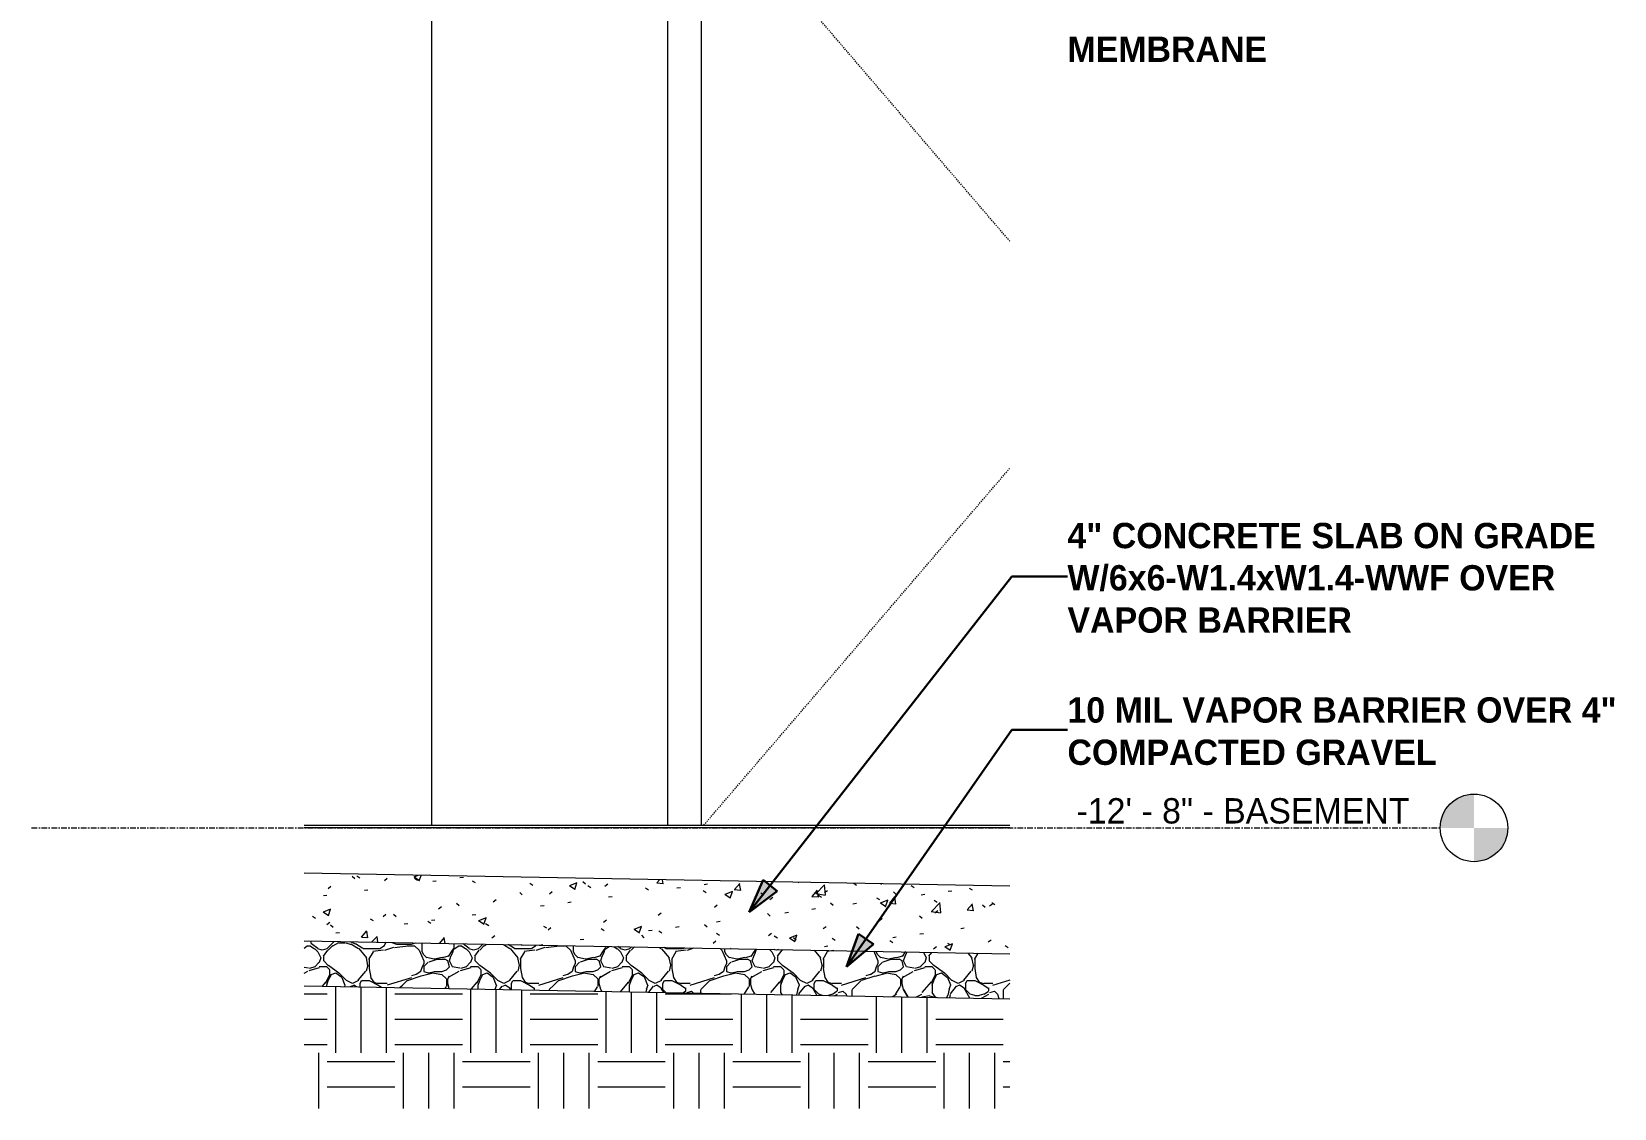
# Model space of a CAD drawing. Header units: inches. Extents: x -3674 to 3492, y -177 to 491.
# Drawn here: x 3349.6 to 3490.1, y -176.9 to -81.3 of the extents above; entities that cross this region are included whole.
import ezdxf

# ---------------------------------------------------------------- set-up
doc = ezdxf.new("R2010")
doc.units = ezdxf.units.IN
doc.header["$MEASUREMENT"] = 0
doc.linetypes.add('Dash 1_16_', pattern=[0.125, 0.0625, -0.0625])
doc.linetypes.add('Grid Line 1_2_', pattern=[0.875, 0.5, -0.125, 0.125, -0.125])
for name, color, linetype, lineweight in [('0-2', 55, 'Continuous', 9), ('0-3', 90, 'Continuous', 5), ('A-DOOR-1', 7, 'Dash 1_16_', 9), ('A-DOOR-FRAM-1', 7, 'Continuous', 9), ('A-FLOR-4', 192, 'Continuous', 9), ('A-FLOR-LEVL', 51, 'Continuous', 9), ('A-FLOR-LEVL-1', 51, 'Grid Line 1_2_', 9), ('A-FLOR-MCUT-1', 51, 'Continuous', 9), ('A-FLOR-PATT-1', 252, 'Continuous', 9), ('A-GENM-1', 55, 'Continuous', 9), ('A-WALL-PATT-1', 55, 'Continuous', 9), ('C-TOPO-1', 252, 'Continuous', 9), ('G-ANNO-TEXT', 231, 'Continuous', 30), ('G-ANNO-TEXT-1', 231, 'Continuous', 9)]:
    doc.layers.add(name, color=color, linetype=linetype, lineweight=lineweight)
doc.styles.add('Century Gothic', font='ufonts.com_century-gothic.ttf', dxfattribs={"height": 2.25})
doc.styles.add('Century Gothic_B', font='GOTHICB.TTF', dxfattribs={"height": 2.25})

# ---------------------------------------------------------------- blocks, each defined once
blk = doc.blocks.new('CTR  - Topography_rvt-5-WALL SECTION - COURTYARD - NORTH WALL - LOOKING WEST')
at = {"layer": 'C-TOPO-1'}
h = blk.add_hatch(dxfattribs=at)
h.set_pattern_fill('FP_36', color=256, style=0, pattern_type=2)
h.set_pattern_definition([(0, (3261.815, 68.768), (6, 6), [6, -6]), (0, (3261.815, 71.018), (6, 6), [6, -6]), (0, (3261.815, 73.268), (6, 6), [6, -6]), (90, (3262.565, 74.018), (-6, 6), [6, -6]), (90, (3264.815, 74.018), (-6, 6), [6, -6]), (90, (3267.065, 74.018), (-6, 6), [6, -6])])
h.paths.add_polyline_path([(3373.76, -176.9), (3436.4, -176.9), (3436.4, -167.18), (3373.76, -166.03), (3373.76, -167.3)], flags=0)
blk = doc.blocks.new('Parking_Stall_Multiple - STANDARD-1981804-WALL SECTION - COURTYARD - NORTH WALL - LOOKING WEST')
at = {"layer": 'A-GENM-1'}
for p, q in [((3373.76, -151.75), (3436.4, -151.75)), ((3436.4, -152), (3373.76, -152))]:
    blk.add_line(p, q, dxfattribs=at)
blk = doc.blocks.new('CHAINLINK GATE - CHAINLINK GATE-2199385-WALL SECTION - COURTYARD - NORTH WALL - LOOKING WEST')
at = {"layer": 'A-DOOR-1'}
for p, q in [((3436.4, -99.93), (3409.02, -68)), ((3409.24, -151.75), (3436.4, -120.07))]:
    blk.add_line(p, q, dxfattribs=at)
at = {"layer": 'A-DOOR-FRAM-1'}
for p, q in [((3436.4, -65), (3406.02, -65)), ((3406.02, -65), (3406.02, -151.75)), ((3409.02, -151.75), (3409.02, -68)), ((3409.02, -68), (3436.4, -68))]:
    blk.add_line(p, q, dxfattribs=at)
blk = doc.blocks.new('CTR - 1st Phase - Common Walls_rvt-5-WALL SECTION - COURTYARD - NORTH WALL - LOOKING WEST')
at = {"layer": 'A-WALL-PATT-1'}
h = blk.add_hatch(dxfattribs=at)
h.set_pattern_fill('FP_37', color=256, style=0, pattern_type=2)
h.set_pattern_definition([(90, (3819.324, -152), (-36.188, 2e-15), [])])
h.paths.add_polyline_path([(3373.76, -151.75), (3406.02, -151.75), (3406.02, -65), (3436.4, -65), (3436.4, -21), (3373.76, -21), (3373.76, -108.58)], flags=0)
at = {"layer": '0-2'}
for name in ['CHAINLINK GATE - CHAINLINK GATE-2199385-WALL SECTION - COURTYARD - NORTH WALL - LOOKING WEST', 'Parking_Stall_Multiple - STANDARD-1981804-WALL SECTION - COURTYARD - NORTH WALL - LOOKING WEST']:
    blk.add_blockref(name, (0, 0), dxfattribs=at)
blk = doc.blocks.new('Level - Level Head - Circle-50818-WALL SECTION - COURTYARD - NORTH WALL - LOOKING WEST')
at = {"layer": 'A-FLOR-LEVL'}
h = blk.add_hatch(color=256, dxfattribs=at)
edge = h.paths.add_edge_path(flags=0)
edge.add_line((3477.6, 0), (3474.6, 0))
edge.add_arc((3477.6, 0), 3, 90, 180, ccw=False)
edge.add_line((3477.6, 3), (3477.6, 0))
h = blk.add_hatch(color=256, dxfattribs=at)
edge = h.paths.add_edge_path(flags=0)
edge.add_line((3477.6, -3), (3477.6, 0))
edge.add_line((3477.6, 0), (3480.6, 0))
edge.add_arc((3477.6, 0), 3, 270, 360, ccw=False)
blk.add_circle((3477.6, 0), 3, dxfattribs=at)

msp = doc.modelspace()

# ---------------------------------------------------------------- hatches: boundary and pattern name
at = {"layer": 'A-FLOR-PATT-1'}
h = msp.add_hatch(dxfattribs=at)
h.set_pattern_fill('FP_42', color=256, style=0, pattern_type=2)
h.set_pattern_definition([(50, (3261.815, 68.768), (6.886, -0.6021), [0.72, -7.92]), (355, (3261.815, 68.768), (-1.33176, 7.22055), [0.576, -6.336]), (100.451, (3262.389, 68.718), (5.55363, 6.61819), [0.612, -6.731]), (46.184, (3261.815, 70.688), (10.24564, -1.58893), [1.08, -11.88]), (96.636, (3262.669, 70.555), (8.97244, 9.35152), [0.918, -10.096]), (351.184, (3261.815, 70.688), (8.9732, 9.35123), [0.864, -9.504]), (21, (3262.775, 70.208), (5.73073, -3.865), [0.72, -7.92]), (326, (3262.775, 70.208), (2.33581, 6.96088), [0.576, -6.336]), (71.451, (3263.252, 69.886), (8.06588, 3.09595), [0.612, -6.731]), (37.5, (3261.815, 68.768), (0.116866, 3.195478), [0.317, -5.942, 0.317, -6.115, -6.36]), (37.5, (3261.815, 68.768), (0.116866, 3.195478), [-12.691, 0.317, -6.043]), (7.5, (3261.815, 68.768), (2.52543, 3.786025), [0.317, -3.35, 0.317, -5.798, -2.424]), (7.5, (3261.815, 68.768), (2.52543, 3.786025), [-9.782, 0.317, -2.107]), (327.5, (3259.674, 68.768), (5.124369, -0.216176), [0.317, -2.083, 0.317, -7.171, -9.936]), (327.5, (3259.674, 68.768), (5.124369, -0.216176), [-9.888, 0.317, -9.619]), (317.5, (3258.714, 68.768), (5.598326, 0.96141), [0.317, -2.803, 0.317, -4.656, -7.056]), (317.5, (3258.714, 68.768), (5.598326, 0.96141), [-8.093, 0.317, -6.739])])
h.paths.add_polyline_path([(3436.39631, -163.17564), (3436.39631, -157.17564), (3373.76046, -156.02636), (3373.76046, -162.02636)], flags=0)
h = msp.add_hatch(dxfattribs=at)
h.set_pattern_fill('FP_43', color=256, style=0, pattern_type=2)
h.set_pattern_definition([(212.005, (3261.009, 70.783), (-40.310627, -26.8730086), [1.268, -125.493]), (213.69, (3261.815, 71.321), (-13.43624, -13.436764), [0.969, -47.478]), (198.435, (3262.218, 71.455), (-26.873024, -13.43654), [0.425, -42.065]), (180, (3262.755, 71.455), (-2e-15, -13.437), [0.537, -12.899]), (161.565, (3263.158, 71.321), (-13.43652, 1e-05), [0.425, -42.065]), (333.435, (3263.293, 80.995), (13.43653, 1e-05), [0.601, -29.444]), (296.565, (3263.158, 81.264), (13.43652, -13.43654), [0.3, -29.745]), (270, (3263.158, 81.936), (13.437, 8e-16), [0.672, -12.765]), (186.34, (3263.293, 73.202), (-107.492657, -13.436396), [1.217, -120.457]), (296.565, (3266.249, 81.533), (13.43652, -13.43654), [0.3, -29.745]), (303.69, (3265.98, 81.936), (13.436764, -13.43624), [0.484, -47.962]), (229.399, (3268.13, 76.024), (-67.18284, -80.6196216), [1.239, -122.641]), (243.435, (3268.533, 76.83), (1e-05, -13.43653), [0.901, -29.144]), (213.69, (3273.236, 75.352), (-13.43624, -13.436764), [0.484, -47.962]), (33.69, (3269.205, 71.59), (13.43624, 13.436764), [0.484, -47.962]), (0, (3268.936, 71.59), (0, 13.437), [0.269, -13.168]), (333.435, (3268.667, 71.724), (13.43653, 1e-05), [0.3, -29.745]), (284.036, (3268.533, 72.261), (13.436545, -40.30972), [0.554, -54.847]), (270, (3268.533, 72.53), (13.437, 8e-16), [0.269, -13.168]), (243.435, (3268.533, 72.799), (1e-05, -13.43653), [0.3, -29.745]), (135, (3268.533, 72.933), (-13.43644, 9e-16), [0.19, -18.812]), (90, (3268.533, 72.799), (-13.437, 8e-16), [0.134, -13.302]), (18.435, (3273.37, 78.98), (26.873024, 13.43654), [0.85, -41.641]), (6.34, (3274.176, 79.248), (107.492657, 13.436396), [1.217, -120.457]), (180, (3273.639, 76.024), (-2e-15, -13.437), [0.806, -12.63]), (197.354, (3275.789, 76.696), (-40.3099621, -13.4370921), [2.252, -222.987]), (198.435, (3276.192, 76.83), (-26.873024, -13.43654), [0.425, -42.065]), (213.69, (3276.595, 77.099), (-13.43624, -13.436764), [0.484, -47.962]), (251.565, (3276.729, 77.502), (-1e-05, -13.43652), [0.425, -42.065]), (243.435, (3276.864, 77.77), (1e-05, -13.43653), [0.3, -29.745]), (270, (3276.864, 78.039), (13.437, 8e-16), [0.269, -13.168]), (293.199, (3276.461, 78.98), (13.436385, -26.872947), [1.023, -101.307]), (315, (3276.058, 79.383), (13.43644, 0), [0.57, -18.432]), (0, (3275.386, 79.383), (0, 13.437), [0.672, -12.765]), (341.565, (3272.43, 76.158), (13.43652, -1e-05), [0.425, -42.065]), (303.69, (3272.161, 76.561), (13.436764, -13.43624), [0.484, -47.962]), (279.462, (3272.027, 77.367), (13.43628, -67.183201), [0.817, -80.915]), (270, (3272.027, 78.174), (13.437, 8e-16), [0.806, -12.63]), (239.036, (3272.43, 78.845), (-13.4372, -26.873257), [0.783, -77.565]), (188.13, (3273.37, 78.98), (-80.620097, -13.436299), [0.95, -94.061]), (116.565, (3263.427, 78.577), (-13.43652, 13.43654), [0.3, -29.745]), (135, (3263.696, 78.308), (-13.43644, 9e-16), [0.38, -18.622]), (168.69, (3264.368, 78.174), (-13.436897, 0.000212), [0.685, -67.829]), (191.31, (3265.04, 78.308), (-53.746592, -13.436568), [0.685, -67.829]), (194.036, (3265.577, 78.442), (-40.30972, -13.436545), [0.554, -54.847]), (236.31, (3265.846, 78.845), (-13.436194, -26.8733), [0.484, -47.962]), (236.31, (3266.114, 79.248), (-13.436194, -26.8733), [0.484, -47.962]), (270, (3266.114, 79.652), (13.437, 8e-16), [0.403, -13.034]), (291.801, (3265.846, 80.323), (13.436166, -26.872997), [0.724, -71.635]), (116.565, (3265.98, 77.502), (-13.43652, 13.43654), [0.601, -29.444]), (168.69, (3266.652, 77.367), (-13.436897, 0.000212), [0.685, -67.829]), (194.036, (3267.189, 77.502), (-40.30972, -13.436545), [0.554, -54.847]), (225, (3267.592, 77.905), (9e-16, -13.43644), [0.57, -18.432]), (251.565, (3267.727, 78.308), (-1e-05, -13.43652), [0.425, -42.065]), (296.565, (3267.458, 78.845), (13.43652, -13.43654), [0.601, -29.444]), (315, (3267.189, 79.114), (13.43644, 0), [0.38, -18.622]), (326.31, (3266.786, 79.383), (26.8733, -13.436194), [0.484, -47.962]), (0, (3266.518, 79.383), (0, 13.437), [0.269, -13.168]), (33.69, (3266.114, 79.114), (13.43624, 13.436764), [0.484, -47.962]), (71.565, (3265.98, 78.711), (1e-05, 13.43652), [0.425, -42.065]), (63.435, (3265.846, 78.442), (-1e-05, 13.43653), [0.3, -29.745]), (71.565, (3265.711, 78.039), (1e-05, 13.43652), [0.425, -42.065]), (104.036, (3265.711, 77.502), (-13.436545, 40.30972), [0.554, -54.847]), (45, (3265.443, 77.233), (0, 13.43644), [0.38, -18.622]), (18.435, (3265.04, 77.099), (26.873024, 13.43654), [0.425, -42.065]), (0, (3264.368, 77.099), (0, 13.437), [0.672, -12.765]), (14.036, (3263.83, 76.964), (40.30972, 13.436545), [0.554, -54.847]), (341.565, (3263.427, 77.099), (13.43652, -1e-05), [0.425, -42.065]), (270, (3263.427, 77.502), (13.437, 8e-16), [0.403, -13.034]), (225, (3263.83, 77.905), (9e-16, -13.43644), [0.57, -18.432]), (198.435, (3264.636, 78.174), (-26.873024, -13.43654), [0.85, -41.641]), (180, (3265.308, 78.174), (-2e-15, -13.437), [0.672, -12.765]), (153.435, (3265.577, 78.039), (-13.43653, -1e-05), [0.3, -29.745]), (206.565, (3270.683, 75.889), (-13.43654, -13.43652), [0.3, -29.745]), (146.31, (3271.086, 75.621), (-26.8733, 13.436194), [0.484, -47.962]), (119.745, (3271.623, 74.68), (-40.31056, 67.183206), [1.083, -107.246]), (95.711, (3271.758, 73.336), (-13.4375424, 120.930058), [1.35, -133.686]), (90, (3271.758, 73.202), (-13.437, 8e-16), [0.134, -13.302]), (63.435, (3271.623, 72.933), (-1e-05, 13.43653), [0.3, -29.745]), (26.565, (3271.355, 72.799), (13.43654, 13.43652), [0.3, -29.745]), (0, (3270.952, 72.799), (0, 13.437), [0.403, -13.034]), (0, (3270.817, 72.799), (0, 13.437), [0.134, -13.302]), (0, (3270.549, 72.799), (0, 13.437), [0.269, -13.168]), (326.31, (3270.145, 73.068), (26.8733, -13.436194), [0.484, -47.962]), (333.435, (3269.877, 73.202), (13.43653, 1e-05), [0.3, -29.745]), (284.036, (3269.742, 73.739), (13.436545, -40.30972), [0.554, -54.847]), (270, (3269.742, 74.008), (13.437, 8e-16), [0.269, -13.168]), (270, (3269.742, 74.411), (13.437, 8e-16), [0.403, -13.034]), (258.69, (3269.877, 75.083), (-0.000212, -13.436897), [0.685, -67.829]), (231.34, (3270.414, 75.755), (-40.31019, -53.745816), [0.86, -85.176]), (270, (3273.236, 75.486), (13.437, 8e-16), [0.134, -13.302]), (270, (3273.236, 75.621), (13.437, 8e-16), [0.134, -13.302]), (326.31, (3272.833, 75.889), (26.8733, -13.436194), [0.484, -47.962]), (333.435, (3272.027, 76.292), (13.43653, 1e-05), [0.901, -29.144]), (0, (3271.355, 76.292), (0, 13.437), [0.672, -12.765]), (63.435, (3271.22, 76.024), (-1e-05, 13.43653), [0.3, -29.745]), (90, (3271.22, 75.486), (-13.437, 8e-16), [0.537, -12.899]), (135, (3271.623, 75.083), (-13.43644, 9e-16), [0.57, -18.432]), (161.565, (3272.027, 74.949), (-13.43652, 1e-05), [0.425, -42.065]), (180, (3272.43, 74.949), (-2e-15, -13.437), [0.403, -13.034]), (198.435, (3272.833, 75.083), (-26.873024, -13.43654), [0.425, -42.065]), (351.87, (3267.592, 82.339), (13.437009, -0.000259), [1.9, -93.111]), (14.036, (3267.055, 82.205), (40.30972, 13.436545), [0.554, -54.847]), (53.13, (3266.652, 81.667), (26.873672, 40.309752), [0.672, -66.511]), (95.194, (3266.786, 80.189), (-13.4351326, 134.3664647), [1.484, -146.928]), (101.31, (3266.921, 79.517), (-13.436568, 53.746592), [0.685, -67.829]), (143.13, (3267.458, 79.114), (-40.309752, 26.873672), [0.672, -66.511]), (161.565, (3267.861, 78.98), (-13.43652, 1e-05), [0.425, -42.065]), (198.435, (3268.264, 79.114), (-26.873024, -13.43654), [0.425, -42.065]), (225, (3268.936, 79.786), (9e-16, -13.43644), [0.95, -18.052]), (228.814, (3269.877, 80.861), (-80.619807, -94.0561774), [1.428, -141.405]), (251.565, (3270.011, 81.264), (-1e-05, -13.43652), [0.425, -42.065]), (270, (3270.011, 81.398), (13.437, 8e-16), [0.134, -13.302]), (288.435, (3269.877, 81.801), (13.43654, -26.873024), [0.425, -42.065]), (326.31, (3269.474, 82.07), (26.8733, -13.436194), [0.484, -47.962]), (90, (3263.293, 78.845), (-13.437, 8e-16), [0.941, -12.496]), (338.199, (3265.174, 80.592), (40.309912, -13.43644), [0.724, -71.635]), (0, (3264.368, 80.592), (0, 13.437), [0.806, -12.63]), (30.964, (3263.696, 80.189), (40.310285, 26.873314), [0.783, -77.565]), (45, (3263.293, 79.786), (0, 13.43644), [0.57, -18.432]), (90, (3261.143, 74.546), (-13.437, 8e-16), [0.941, -12.496]), (116.565, (3261.546, 73.739), (-13.43652, 13.43654), [0.901, -29.144]), (153.435, (3262.352, 73.336), (-13.43653, -1e-05), [0.901, -29.144]), (180, (3263.024, 73.336), (-2e-15, -13.437), [0.672, -12.765]), (218.66, (3263.696, 73.874), (-13.436833, -13.436298), [0.86, -85.176]), (231.34, (3264.233, 74.546), (-40.31019, -53.745816), [0.86, -85.176]), (213.69, (3265.04, 75.083), (-13.43624, -13.436764), [0.969, -47.478]), (239.036, (3265.443, 75.755), (-13.4372, -26.873257), [0.783, -77.565]), (270, (3265.443, 76.024), (13.437, 8e-16), [0.269, -13.168]), (270, (3265.443, 76.427), (13.437, 8e-16), [0.403, -13.034]), (315, (3265.04, 76.83), (13.43644, 0), [0.57, -18.432]), (350.538, (3264.233, 76.964), (13.436822, 7.6e-05), [0.817, -80.915]), (14.036, (3263.158, 76.696), (40.30972, 13.436545), [1.108, -54.293]), (18.435, (3261.949, 76.292), (26.873024, 13.43654), [1.275, -41.216]), (45, (3261.546, 75.889), (0, 13.43644), [0.57, -18.432]), (45, (3261.143, 75.486), (0, 13.43644), [0.57, -18.432]), (108.435, (3264.099, 72.53), (-13.43654, 26.873024), [0.85, -41.641]), (126.87, (3264.502, 71.993), (-13.436224, 13.436576), [0.672, -66.511]), (146.31, (3264.905, 71.724), (-26.8733, 13.436194), [0.484, -47.962]), (161.565, (3265.308, 71.59), (-13.43652, 1e-05), [0.425, -42.065]), (135, (3265.711, 71.186), (-13.43644, 9e-16), [0.57, -18.432]), (161.565, (3266.114, 71.052), (-13.43652, 1e-05), [0.425, -42.065]), (180, (3266.518, 71.052), (-2e-15, -13.437), [0.403, -13.034]), (206.565, (3266.786, 71.186), (-13.43654, -13.43652), [0.3, -29.745]), (206.565, (3267.324, 71.455), (-13.43654, -13.43652), [0.601, -29.444]), (189.462, (3268.13, 71.59), (-67.183201, -13.43628), [0.817, -80.915]), (243.435, (3268.399, 72.127), (1e-05, -13.43653), [0.601, -29.444]), (270, (3268.399, 72.261), (13.437, 8e-16), [0.134, -13.302]), (270, (3268.399, 72.53), (13.437, 8e-16), [0.269, -13.168]), (326.31, (3267.996, 73.336), (26.8733, -13.436194), [0.484, -47.962]), (327.995, (3266.921, 74.008), (67.182935, -40.309468), [1.268, -125.493]), (329.036, (3266.249, 74.411), (26.873257, -13.4372), [0.783, -77.565]), (341.565, (3265.443, 74.68), (13.43652, -1e-05), [0.85, -41.641]), (0, (3264.905, 74.68), (0, 13.437), [0.537, -12.899]), (33.69, (3264.502, 74.411), (13.43624, 13.436764), [0.484, -47.962]), (53.13, (3264.099, 73.874), (26.873672, 40.309752), [0.672, -66.511]), (63.435, (3263.83, 73.336), (-1e-05, 13.43653), [0.601, -29.444]), (225, (3270.011, 72.261), (9e-16, -13.43644), [0.57, -18.432]), (236.31, (3270.28, 72.665), (-13.436194, -26.8733), [0.484, -47.962]), (270, (3270.28, 72.799), (13.437, 8e-16), [0.134, -13.302]), (315, (3270.011, 73.068), (13.43644, 0), [0.38, -18.622]), (333.435, (3269.474, 73.336), (13.43653, 1e-05), [0.601, -29.444]), (18.435, (3268.667, 73.068), (26.873024, 13.43654), [0.85, -41.641]), (75.964, (3268.533, 72.53), (-0.0003, 13.43623), [0.554, -54.847]), (71.565, (3262.487, 69.977), (1e-05, 13.43652), [0.425, -42.065]), (135, (3262.755, 69.708), (-13.43644, 9e-16), [0.38, -18.622]), (146.31, (3263.158, 69.44), (-26.8733, 13.436194), [0.484, -47.962]), (153.435, (3263.696, 69.171), (-13.43653, -1e-05), [0.601, -29.444]), (180, (3263.83, 69.171), (-2e-15, -13.437), [0.134, -13.302]), (161.565, (3264.233, 69.037), (-13.43652, 1e-05), [0.425, -42.065]), (180, (3264.771, 69.037), (-2e-15, -13.437), [0.537, -12.899]), (198.435, (3265.174, 69.171), (-26.873024, -13.43654), [0.425, -42.065]), (210.964, (3265.846, 69.574), (-40.310285, -26.873314), [0.783, -77.565]), (206.565, (3266.114, 69.708), (-13.43654, -13.43652), [0.3, -29.745]), (251.565, (3266.249, 70.112), (-1e-05, -13.43652), [0.425, -42.065]), (303.69, (3265.98, 70.515), (13.436764, -13.43624), [0.484, -47.962]), (306.87, (3265.577, 71.052), (13.436224, -13.436576), [0.672, -66.511]), (323.13, (3265.04, 71.455), (40.309752, -26.873672), [0.672, -66.511]), (345.964, (3264.502, 71.59), (13.43623, 0.0003), [0.554, -54.847]), (18.435, (3264.099, 71.455), (26.873024, 13.43654), [0.425, -42.065]), (30.964, (3263.427, 71.052), (40.310285, 26.873314), [0.783, -77.565]), (39.806, (3262.621, 70.38), (13.436602, 13.436291), [1.049, -103.894]), (135, (3266.652, 69.171), (-13.43644, 9e-16), [0.19, -18.812]), (153.435, (3266.921, 69.037), (-13.43653, -1e-05), [0.3, -29.745]), (191.31, (3267.592, 69.171), (-53.746592, -13.436568), [0.685, -67.829]), (165.964, (3268.13, 69.037), (-13.43623, -0.0003), [0.554, -54.847]), (175.236, (3269.742, 68.902), (-13.4364265, -8.2e-05), [1.618, -160.181]), (206.565, (3270.011, 69.037), (-13.43654, -13.43652), [0.3, -29.745]), (225, (3270.28, 69.305), (9e-16, -13.43644), [0.38, -18.622]), (270, (3270.28, 69.977), (13.437, 8e-16), [0.672, -12.765]), (270, (3270.28, 70.38), (13.437, 8e-16), [0.403, -13.034]), (308.66, (3269.742, 71.052), (13.436298, -13.436833), [0.86, -85.176]), (338.199, (3269.071, 71.321), (40.309912, -13.43644), [0.724, -71.635]), (348.69, (3268.399, 71.455), (13.436897, -0.000212), [0.685, -67.829]), (18.435, (3267.189, 71.052), (26.873024, 13.43654), [1.275, -41.216]), (36.87, (3266.652, 70.649), (13.436576, 13.436224), [0.672, -66.511]), (68.199, (3266.383, 69.977), (13.43644, 40.309912), [0.724, -71.635]), (101.31, (3266.518, 69.305), (-13.436568, 53.746592), [0.685, -67.829]), (348.69, (3265.308, 82.07), (13.436897, -0.000212), [0.685, -67.829]), (354.806, (3263.83, 82.205), (13.4361385, -0.000352), [1.484, -146.928]), (0, (3263.427, 82.205), (0, 13.437), [0.403, -13.034]), (45, (3263.158, 81.936), (0, 13.43644), [0.38, -18.622]), (180, (3264.233, 80.727), (-2e-15, -13.437), [0.403, -13.034]), (188.13, (3265.174, 80.861), (-80.620097, -13.436299), [0.95, -94.061]), (172.875, (3266.249, 80.727), (-13.436807, -0.000376), [1.083, -107.246]), (225, (3266.383, 80.861), (9e-16, -13.43644), [0.19, -18.812]), (270, (3266.383, 81.264), (13.437, 8e-16), [0.403, -13.034]), (161.565, (3270.683, 81.667), (-13.43652, 1e-05), [0.425, -42.065]), (180, (3271.22, 81.667), (-2e-15, -13.437), [0.537, -12.899]), (198.435, (3271.623, 81.801), (-26.873024, -13.43654), [0.425, -42.065]), (170.538, (3272.43, 81.667), (-13.436822, -7.6e-05), [0.817, -80.915]), (213.69, (3272.833, 81.936), (-13.43624, -13.436764), [0.484, -47.962]), (270, (3272.833, 82.07), (13.437, 8e-16), [0.134, -13.302]), (296.565, (3272.698, 82.339), (13.43652, -13.43654), [0.3, -29.745]), (341.565, (3271.892, 82.608), (13.43652, -1e-05), [0.85, -41.641]), (341.565, (3271.086, 82.876), (13.43652, -1e-05), [0.85, -41.641]), (14.036, (3270.549, 82.742), (40.30972, 13.436545), [0.554, -54.847]), (45, (3270.145, 82.339), (0, 13.43644), [0.57, -18.432]), (104.036, (3270.28, 81.801), (-13.436545, 40.30972), [0.554, -54.847]), (0, (3259.799, 70.112), (0, 13.437), [0.134, -13.302]), (315, (3259.531, 70.38), (13.43644, 0), [0.38, -18.622]), (274.764, (3259.396, 71.993), (13.437683, -147.8026), [1.618, -160.181]), (255.964, (3259.531, 72.53), (0.0003, -13.43623), [0.554, -54.847]), (225, (3259.799, 72.799), (9e-16, -13.43644), [0.38, -18.622]), (198.435, (3261.009, 73.202), (-26.873024, -13.43654), [1.275, -41.216]), (180, (3261.143, 73.202), (-2e-15, -13.437), [0.134, -13.302]), (171.87, (3262.083, 73.068), (-13.437009, 0.000259), [0.95, -94.061]), (146.31, (3263.696, 72.933), (-26.8733, 13.436194), [0.484, -47.962]), (108.435, (3263.965, 72.127), (-13.43654, 26.873024), [0.85, -41.641]), (90, (3263.965, 71.993), (-13.437, 8e-16), [0.134, -13.302]), (71.565, (3263.83, 71.59), (1e-05, 13.43652), [0.425, -42.065]), (26.565, (3263.561, 71.455), (13.43654, 13.43652), [0.3, -29.745]), (18.435, (3263.158, 71.321), (26.873024, 13.43654), [0.425, -42.065]), (126.87, (3270.414, 70.38), (-13.436224, 13.436576), [0.672, -66.511]), (123.69, (3270.683, 69.977), (-13.436764, 13.43624), [0.484, -47.962]), (149.036, (3271.355, 69.574), (-26.873257, 13.4372), [0.783, -77.565]), (168.69, (3272.027, 69.44), (-13.436897, 0.000212), [0.685, -67.829]), (213.69, (3272.43, 69.708), (-13.43624, -13.436764), [0.484, -47.962]), (251.565, (3272.564, 70.112), (-1e-05, -13.43652), [0.425, -42.065]), (270, (3272.564, 70.246), (13.437, 8e-16), [0.134, -13.302]), (279.462, (3272.43, 71.052), (13.43628, -67.183201), [0.817, -80.915]), (243.435, (3272.564, 71.321), (1e-05, -13.43653), [0.3, -29.745]), (270, (3272.564, 71.455), (13.437, 8e-16), [0.134, -13.302]), (296.565, (3272.161, 72.261), (13.43652, -13.43654), [0.901, -29.144]), (329.036, (3271.489, 72.665), (26.873257, -13.4372), [0.783, -77.565]), (8.13, (3270.549, 72.53), (80.620097, 13.436299), [0.95, -94.061]), (45, (3270.011, 71.993), (0, 13.43644), [0.76, -18.242]), (45, (3269.742, 71.724), (0, 13.43644), [0.38, -18.622]), (90, (3269.742, 71.321), (-13.437, 8e-16), [0.403, -13.034]), (123.69, (3270.011, 70.918), (-13.436764, 13.43624), [0.484, -47.962]), (101.31, (3272.027, 73.336), (-13.436568, 53.746592), [0.685, -67.829]), (108.435, (3272.161, 72.933), (-13.43654, 26.873024), [0.425, -42.065]), (135, (3272.295, 72.799), (-13.43644, 9e-16), [0.19, -18.812]), (180, (3272.698, 72.799), (-2e-15, -13.437), [0.403, -13.034]), (213.69, (3273.102, 73.068), (-13.43624, -13.436764), [0.484, -47.962]), (187.125, (3274.176, 73.202), (-94.056659, -13.437028), [1.083, -107.246]), (236.31, (3274.445, 73.605), (-13.436194, -26.8733), [0.484, -47.962]), (270, (3274.445, 73.739), (13.437, 8e-16), [0.134, -13.302]), (288.435, (3274.311, 74.143), (13.43654, -26.873024), [0.425, -42.065]), (285.945, (3274.042, 75.083), (13.436607, -40.309649), [0.978, -96.842]), (315, (3273.773, 75.352), (13.43644, 0), [0.38, -18.622]), (18.435, (3273.37, 75.217), (26.873024, 13.43654), [0.425, -42.065]), (29.745, (3272.43, 74.68), (67.183206, 40.31056), [1.083, -107.246]), (18.435, (3272.027, 74.546), (26.873024, 13.43654), [0.425, -42.065]), (75.964, (3271.892, 74.008), (-0.0003, 13.43623), [0.554, -54.847]), (180, (3267.996, 77.502), (-2e-15, -13.437), [0.403, -13.034]), (180, (3268.264, 77.502), (-2e-15, -13.437), [0.269, -13.168]), (135, (3268.533, 77.233), (-13.43644, 9e-16), [0.38, -18.622]), (90, (3268.533, 76.83), (-13.437, 8e-16), [0.403, -13.034]), (26.565, (3266.518, 74.68), (13.43654, 13.43652), [0.901, -29.144]), (341.565, (3266.114, 74.814), (13.43652, -1e-05), [0.425, -42.065]), (300.964, (3265.711, 75.486), (26.873314, -40.310285), [0.783, -77.565]), (71.565, (3268.264, 75.889), (1e-05, 13.43652), [0.425, -42.065]), (90, (3268.264, 75.217), (-13.437, 8e-16), [0.672, -12.765]), (123.69, (3268.533, 74.814), (-13.436764, 13.43624), [0.484, -47.962]), (153.435, (3269.071, 74.546), (-13.43653, -1e-05), [0.601, -29.444]), (198.435, (3269.474, 74.68), (-26.873024, -13.43654), [0.425, -42.065]), (243.435, (3269.608, 74.949), (1e-05, -13.43653), [0.3, -29.745]), (255.964, (3269.742, 75.486), (0.0003, -13.43623), [0.554, -54.847]), (251.565, (3269.877, 75.889), (-1e-05, -13.43652), [0.425, -42.065]), (291.801, (3269.608, 76.561), (13.436166, -26.872997), [0.724, -71.635]), (323.13, (3269.071, 76.964), (40.309752, -26.873672), [0.672, -66.511]), (18.435, (3268.667, 76.83), (26.873024, 13.43654), [0.425, -42.065]), (63.435, (3268.399, 76.292), (-1e-05, 13.43653), [0.601, -29.444]), (135, (3267.324, 73.874), (-13.43644, 9e-16), [0.57, -18.432]), (149.036, (3267.996, 73.471), (-26.873257, 13.4372), [0.783, -77.565]), (146.31, (3268.399, 73.202), (-26.8733, 13.436194), [0.484, -47.962]), (180, (3268.667, 73.202), (-2e-15, -13.437), [0.269, -13.168]), (210.964, (3269.339, 73.605), (-40.310285, -26.873314), [0.783, -77.565]), (243.435, (3269.474, 73.874), (1e-05, -13.43653), [0.3, -29.745]), (303.69, (3269.205, 74.277), (13.436764, -13.43624), [0.484, -47.962]), (321.34, (3268.533, 74.814), (53.745816, -40.31019), [0.86, -85.176]), (345.964, (3267.996, 74.949), (13.43623, 0.0003), [0.554, -54.847]), (11.31, (3267.324, 74.814), (53.746592, 13.436568), [0.685, -67.829]), (26.565, (3267.055, 74.68), (13.43654, 13.43652), [0.3, -29.745]), (71.565, (3266.921, 74.277), (1e-05, 13.43652), [0.425, -42.065]), (15.945, (3266.652, 77.233), (40.309649, 13.436607), [0.978, -96.842]), (29.745, (3265.711, 76.696), (67.183206, 40.31056), [1.083, -107.246]), (63.435, (3265.577, 76.427), (-1e-05, 13.43653), [0.3, -29.745]), (90, (3265.577, 76.024), (-13.437, 8e-16), [0.403, -13.034]), (104.036, (3265.711, 75.486), (-13.436545, 40.30972), [0.554, -54.847]), (120.964, (3266.114, 74.814), (-26.873314, 40.310285), [0.783, -77.565]), (153.435, (3273.639, 81.936), (-13.43653, -1e-05), [0.3, -29.745]), (180, (3273.908, 81.936), (-2e-15, -13.437), [0.269, -13.168]), (209.745, (3274.848, 82.473), (-67.183206, -40.31056), [1.083, -107.246]), (225, (3275.386, 83.011), (9e-16, -13.43644), [0.76, -18.242]), (239.036, (3275.789, 83.683), (-13.4372, -26.873257), [0.783, -77.565]), (239.036, (3276.192, 84.354), (-13.4372, -26.873257), [0.783, -77.565]), (270, (3276.192, 84.489), (13.437, 8e-16), [0.134, -13.302]), (333.435, (3275.923, 84.623), (13.43653, 1e-05), [0.3, -29.745]), (0, (3275.52, 84.623), (0, 13.437), [0.403, -13.034]), (45, (3275.117, 84.22), (0, 13.43644), [0.57, -18.432]), (26.565, (3273.505, 83.414), (13.43654, 13.43652), [1.803, -28.243]), (30.964, (3272.833, 83.011), (40.310285, 26.873314), [0.783, -77.565]), (90, (3272.833, 82.742), (-13.437, 8e-16), [0.269, -13.168]), (128.66, (3273.37, 82.07), (-13.436298, 13.436833), [0.86, -85.176]), (255.964, (3271.892, 77.636), (0.0003, -13.43623), [0.554, -54.847]), (281.31, (3271.758, 78.308), (13.436568, -53.746592), [0.685, -67.829]), (309.806, (3271.086, 79.114), (13.436291, -13.436602), [1.049, -103.894]), (329.036, (3270.414, 79.517), (26.873257, -13.4372), [0.783, -77.565]), (345.964, (3269.877, 79.652), (13.43623, 0.0003), [0.554, -54.847]), (0, (3269.339, 79.652), (0, 13.437), [0.537, -12.899]), (26.565, (3268.802, 79.383), (13.43654, 13.43652), [0.601, -29.444]), (45, (3268.399, 78.98), (0, 13.43644), [0.57, -18.432]), (53.13, (3267.996, 78.442), (26.873672, 40.309752), [0.672, -66.511]), (90, (3267.996, 78.039), (-13.437, 8e-16), [0.403, -13.034]), (135, (3268.399, 77.636), (-13.43644, 9e-16), [0.57, -18.432]), (144.462, (3269.339, 76.964), (-40.309531, 26.8733096), [1.156, -114.43]), (135, (3270.011, 76.292), (-13.43644, 9e-16), [0.95, -18.052]), (153.435, (3270.549, 76.024), (-13.43653, -1e-05), [0.601, -29.444]), (206.565, (3271.086, 76.292), (-13.43654, -13.43652), [0.601, -29.444]), (230.194, (3271.758, 77.099), (-53.747184, -67.182341), [1.049, -103.894]), (66.801, (3270.011, 80.323), (26.874049, 67.182876), [1.023, -101.307]), (90, (3270.011, 79.92), (-13.437, 8e-16), [0.403, -13.034]), (153.435, (3270.28, 79.786), (-13.43653, -1e-05), [0.3, -29.745]), (153.435, (3270.817, 79.517), (-13.43653, -1e-05), [0.601, -29.444]), (149.036, (3271.489, 79.114), (-26.873257, 13.4372), [0.783, -77.565]), (180, (3272.161, 79.114), (-2e-15, -13.437), [0.672, -12.765]), (180, (3272.967, 79.114), (-2e-15, -13.437), [0.806, -12.63]), (213.69, (3273.37, 79.383), (-13.43624, -13.436764), [0.484, -47.962]), (243.435, (3273.639, 79.92), (1e-05, -13.43653), [0.601, -29.444]), (277.125, (3273.505, 80.995), (13.437028, -94.056659), [1.083, -107.246]), (315, (3273.236, 81.264), (13.43644, 0), [0.38, -18.622]), (341.565, (3272.833, 81.398), (13.43652, -1e-05), [0.425, -42.065]), (352.875, (3271.758, 81.533), (13.436807, 0.000376), [1.083, -107.246]), (0, (3271.086, 81.533), (0, 13.437), [0.672, -12.765]), (21.801, (3270.414, 81.264), (26.872997, 13.436166), [0.724, -71.635]), (90, (3276.461, 80.592), (-13.437, 8e-16), [0.537, -12.899]), (90, (3276.461, 80.055), (-13.437, 8e-16), [0.537, -12.899]), (56.31, (3276.192, 79.652), (13.436194, 26.8733), [0.484, -47.962]), (18.435, (3275.789, 79.517), (26.873024, 13.43654), [0.425, -42.065]), (0, (3274.445, 79.517), (0, 13.437), [1.344, -12.093]), (341.565, (3274.042, 79.652), (13.43652, -1e-05), [0.425, -42.065]), (296.565, (3273.908, 79.92), (13.43652, -13.43654), [0.3, -29.745]), (278.13, (3273.773, 80.861), (13.436299, -80.620097), [0.95, -94.061]), (270, (3273.773, 80.995), (13.437, 8e-16), [0.134, -13.302]), (251.565, (3273.908, 81.398), (-1e-05, -13.43652), [0.425, -42.065]), (225, (3274.311, 81.801), (9e-16, -13.43644), [0.57, -18.432]), (218.66, (3274.983, 82.339), (-13.436833, -13.436298), [0.86, -85.176]), (225, (3275.386, 82.742), (9e-16, -13.43644), [0.57, -18.432]), (206.565, (3275.654, 82.876), (-13.43654, -13.43652), [0.3, -29.745]), (180, (3275.923, 82.876), (-2e-15, -13.437), [0.269, -13.168]), (123.69, (3276.192, 82.473), (-13.436764, 13.43624), [0.484, -47.962]), (108.435, (3276.326, 82.07), (-13.43654, 26.873024), [0.425, -42.065]), (98.13, (3276.461, 81.13), (-13.436299, 80.620097), [0.95, -94.061])])
h.paths.add_polyline_path([(3436.39631, -167.17564), (3436.39631, -163.17564), (3373.76046, -162.02636), (3373.76046, -166.02636)], flags=0)
at = {"layer": 'G-ANNO-TEXT'}
for points in [[(3413.27595, -159.47097), (3415.75767, -157.60355), (3414.49147, -156.61288)], [(3421.91518, -164.33318), (3424.29013, -162.33173), (3422.97122, -161.4124)]]:
    msp.add_hatch(color=256, dxfattribs=at).paths.add_polyline_path(points, flags=0)

# ---------------------------------------------------------------- linework, layer by layer
at = {"layer": 'A-FLOR-4'}
for p, q in [((3436.39631, -157.17564), (3373.76046, -156.02636)), ((3373.76046, -166.02636), (3436.39631, -167.17564))]:
    msp.add_line(p, q, dxfattribs=at)
at = {"layer": 'A-FLOR-LEVL-1'}
msp.add_line((3349.57716, -152), (3474.59782, -152), dxfattribs=at)
at = {"layer": 'A-FLOR-MCUT-1'}
msp.add_line((3373.76046, -162.02636), (3436.39631, -163.17564), dxfattribs=at)
at = {"layer": 'G-ANNO-TEXT'}
for p, q in [((3413.27595, -159.47097), (3436.58561, -129.67832)), ((3436.58561, -129.67832), (3441.51487, -129.67832)), ((3421.91518, -164.33318), (3436.58561, -143.28646)), ((3436.58561, -143.28646), (3441.51487, -143.28646)), ((3414.49147, -156.61288), (3413.27595, -159.47097)), ((3415.75767, -157.60355), (3414.49147, -156.61288)), ((3413.27595, -159.47097), (3415.75767, -157.60355)), ((3422.97122, -161.4124), (3421.91518, -164.33318)), ((3424.29013, -162.33173), (3422.97122, -161.4124)), ((3421.91518, -164.33318), (3424.29013, -162.33173))]:
    msp.add_line(p, q, dxfattribs=at)

# ---------------------------------------------------------------- block references
at = {"layer": '0-3'}
for name in ['CTR - 1st Phase - Common Walls_rvt-5-WALL SECTION - COURTYARD - NORTH WALL - LOOKING WEST', 'CTR  - Topography_rvt-5-WALL SECTION - COURTYARD - NORTH WALL - LOOKING WEST']:
    msp.add_blockref(name, (0, 0), dxfattribs=at)
at = {"layer": 'A-FLOR-LEVL'}
msp.add_blockref('Level - Level Head - Circle-50818-WALL SECTION - COURTYARD - NORTH WALL - LOOKING WEST', (0, -152), dxfattribs=at)

# ---------------------------------------------------------------- texts
at = {"layer": 'A-FLOR-LEVL', "insert": (3442.31775, -149.3623), "char_height": 2.25, "width": 35.67825, "attachment_point": 1, "style": 'Century Gothic'}
msp.add_mtext('-12\' - 8" - BASEMENT', dxfattribs=at)
at = {"layer": 'G-ANNO-TEXT-1', "char_height": 2.25, "attachment_point": 1, "style": 'Century Gothic_B'}
for s, insert, width in [('MEMBRANE', (3441.51487, -81.75852), 21.3615), ('4" CONCRETE SLAB ON GRADE', (3441.51487, -124.92655), 56.13075), ('W/6x6-W1.4xW1.4-WWF OVER', (3441.51487, -128.67655), 55.22175), ('VAPOR BARRIER', (3441.51487, -132.42655), 29.46675), ('10 MIL VAPOR BARRIER OVER 4"', (3441.51487, -140.41028), 58.176), ('COMPACTED GRAVEL', (3441.51487, -144.16028), 40.1475)]:
    msp.add_mtext(s, dxfattribs=dict(at, insert=insert, width=width))

doc.saveas('drawing.dxf')
